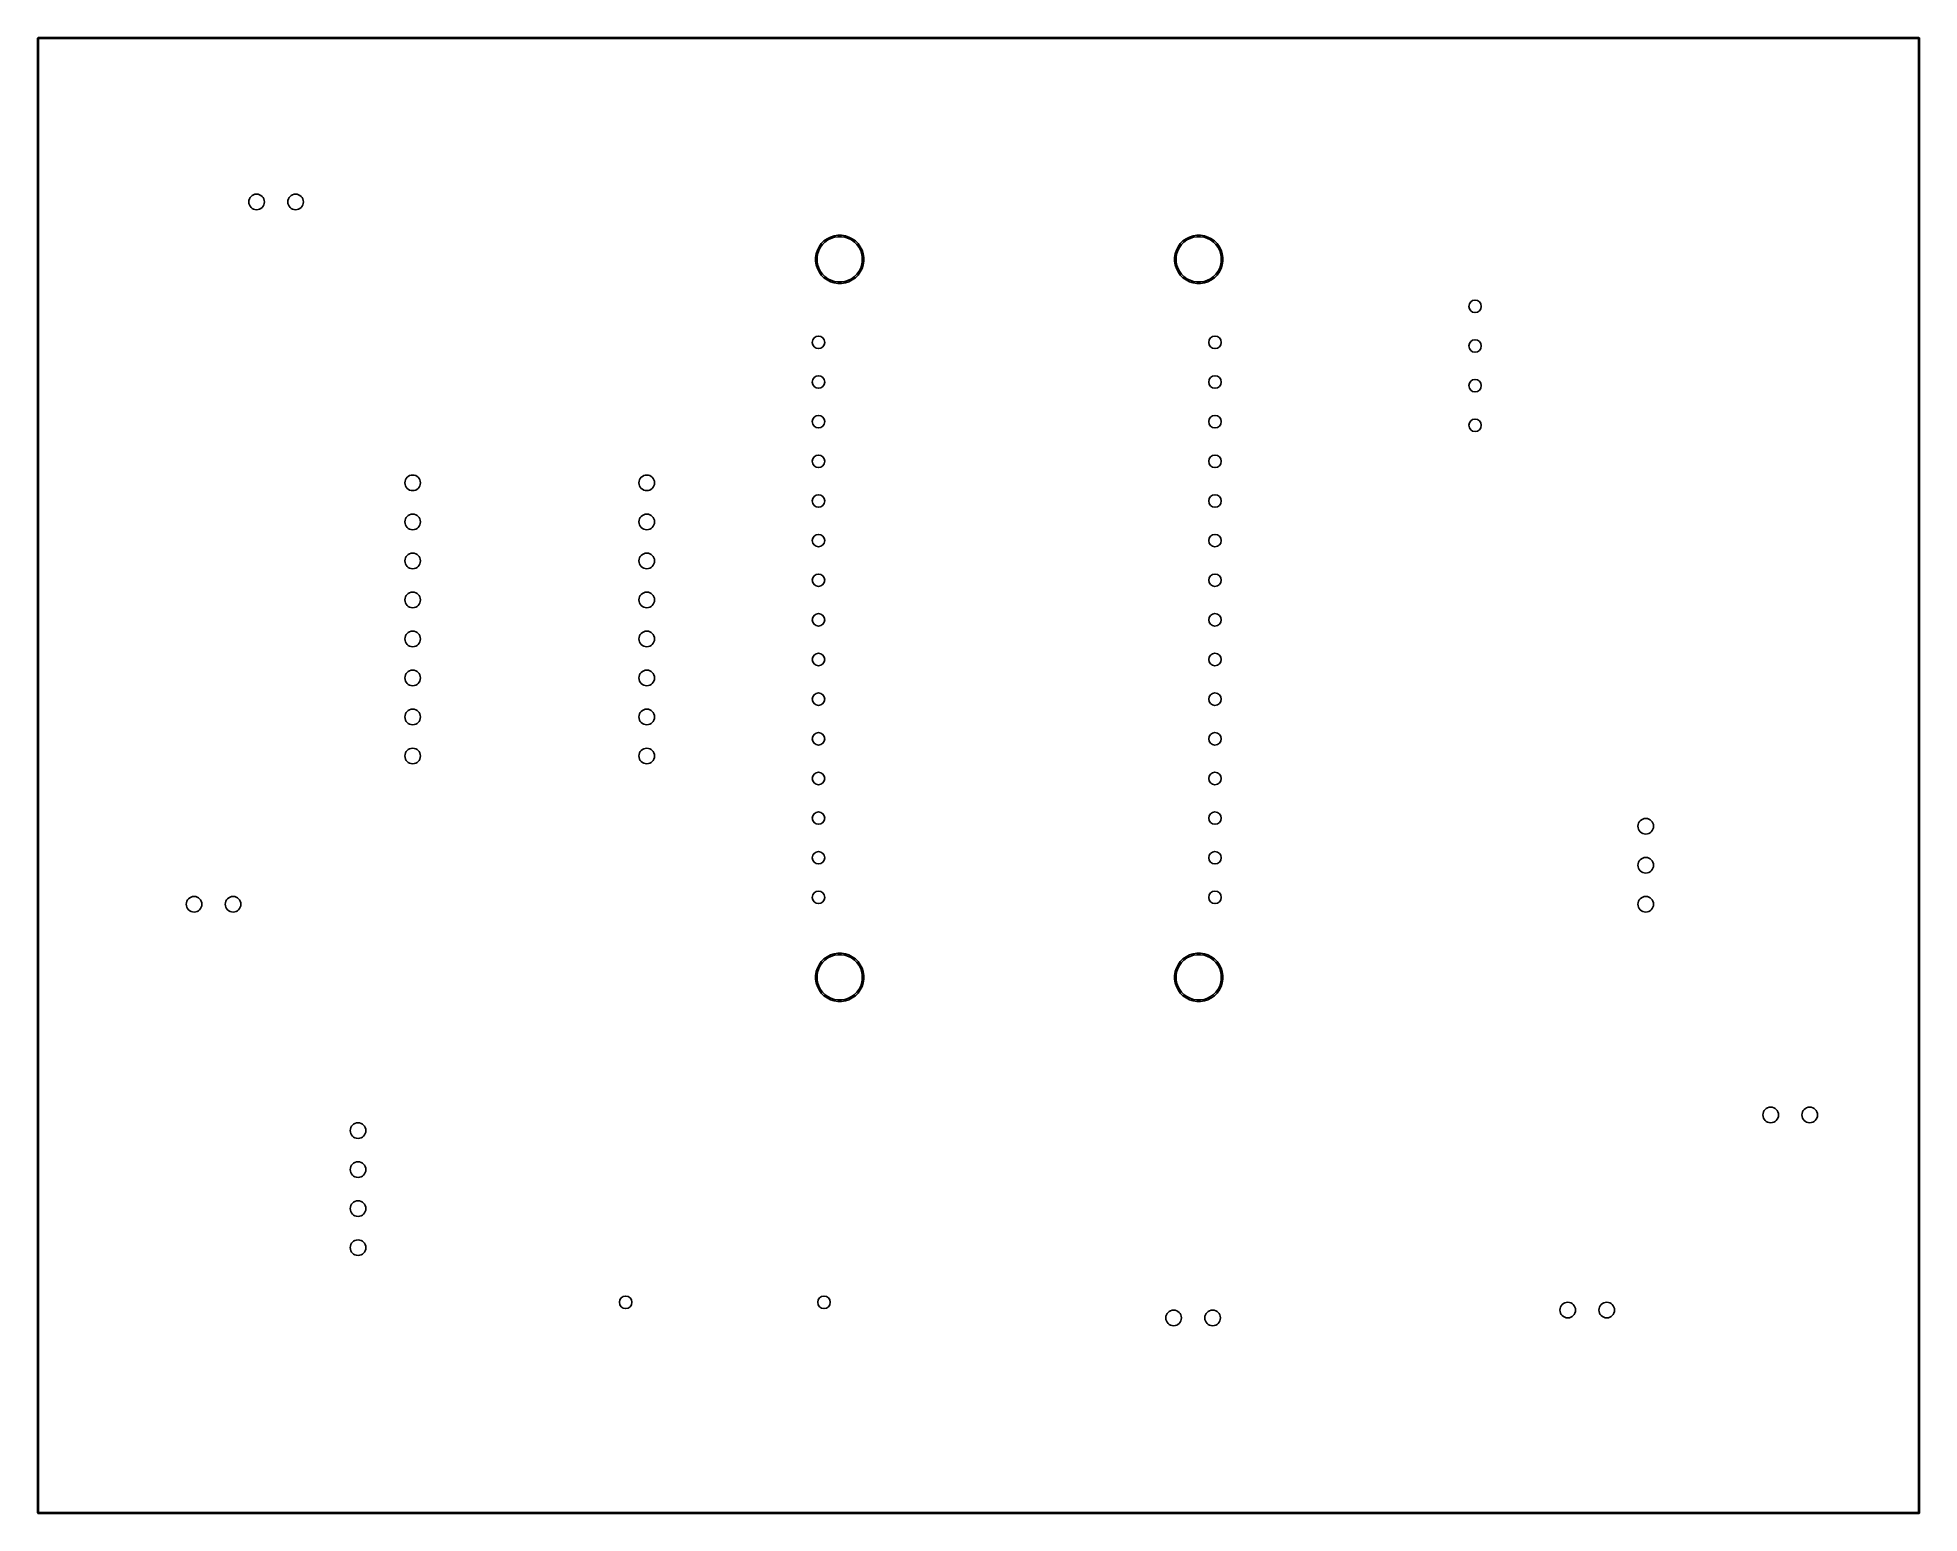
# Model space of a CAD drawing. Header units: inches. Extents: x 2.5 to 7.25, y -5.32 to -1.59.
import ezdxf

# ---------------------------------------------------------------- set-up
doc = ezdxf.new("R2010")
doc.units = ezdxf.units.IN
doc.header["$MEASUREMENT"] = 0
doc.layers.add('Edge.Cuts', color=254, linetype='CONTINUOUS', true_color=0xd0d2cd)

msp = doc.modelspace()

# ---------------------------------------------------------------- linework, layer by layer
at = {"layer": 'Edge.Cuts', "linetype": 'CONTINUOUS'}
for p, q in [((2.499, -1.5945), (2.4991, -1.5941)), ((2.499, -5.315), (2.499, -1.5945)), ((2.4991, -1.5941), (2.4996, -1.5936)), ((2.4996, -1.5936), (2.5, -1.5935)), ((2.5, -1.5935), (7.2441, -1.5935)), ((2.501, -1.5955), (2.501, -5.314)), ((7.2431, -1.5955), (2.501, -1.5955)), ((7.2431, -5.314), (7.2431, -1.5955)), ((7.2441, -1.5935), (7.2445, -1.5936)), ((7.2445, -1.5936), (7.245, -1.5941)), ((7.245, -1.5941), (7.2451, -1.5945)), ((7.2451, -1.5945), (7.2451, -5.315)), ((4.4626, -2.1385), (4.4656, -2.1294)), ((4.4656, -2.1294), (4.4699, -2.1209)), ((4.469, -2.1308), (4.4663, -2.1394)), ((4.4731, -2.1228), (4.469, -2.1308)), ((4.4699, -2.1209), (4.4755, -2.1131)), ((4.4784, -2.1156), (4.4731, -2.1228)), ((4.4755, -2.1131), (4.4823, -2.1064)), ((4.4848, -2.1092), (4.4784, -2.1156)), ((4.4823, -2.1064), (4.4901, -2.1007)), ((4.492, -2.1039), (4.4848, -2.1092)), ((4.4901, -2.1007), (4.4986, -2.0964)), ((4.5, -2.0999), (4.492, -2.1039)), ((4.4986, -2.0964), (4.5077, -2.0934)), ((4.5086, -2.0971), (4.5, -2.0999)), ((4.5077, -2.0934), (4.5172, -2.0919)), ((4.5175, -2.0957), (4.5086, -2.0971)), ((4.5172, -2.0919), (4.5267, -2.0919)), ((4.5264, -2.0957), (4.5175, -2.0957)), ((4.5353, -2.0971), (4.5264, -2.0957)), ((4.5267, -2.0919), (4.5362, -2.0934)), ((4.5439, -2.0999), (4.5353, -2.0971)), ((4.5362, -2.0934), (4.5453, -2.0964)), ((4.5519, -2.1039), (4.5439, -2.0999)), ((4.5453, -2.0964), (4.5538, -2.1007)), ((4.5591, -2.1092), (4.5519, -2.1039)), ((4.5538, -2.1007), (4.5616, -2.1064)), ((4.5655, -2.1156), (4.5591, -2.1092)), ((4.5616, -2.1064), (4.5684, -2.1131)), ((4.5708, -2.1228), (4.5655, -2.1156)), ((4.5684, -2.1131), (4.574, -2.1209)), ((4.5749, -2.1308), (4.5708, -2.1228)), ((4.574, -2.1209), (4.5783, -2.1294)), ((4.5776, -2.1394), (4.5749, -2.1308)), ((4.5783, -2.1294), (4.5813, -2.1385)), ((5.3681, -2.1385), (5.3711, -2.1294)), ((5.3711, -2.1294), (5.3754, -2.1209)), ((5.3746, -2.1308), (5.3718, -2.1394)), ((5.3786, -2.1228), (5.3746, -2.1308)), ((5.3754, -2.1209), (5.3811, -2.1131)), ((5.3839, -2.1156), (5.3786, -2.1228)), ((5.3811, -2.1131), (5.3878, -2.1064)), ((5.3903, -2.1092), (5.3839, -2.1156)), ((5.3878, -2.1064), (5.3956, -2.1007)), ((5.3975, -2.1039), (5.3903, -2.1092)), ((5.3956, -2.1007), (5.4041, -2.0964)), ((5.4055, -2.0999), (5.3975, -2.1039)), ((5.4041, -2.0964), (5.4132, -2.0934)), ((5.4141, -2.0971), (5.4055, -2.0999)), ((5.4132, -2.0934), (5.4227, -2.0919)), ((5.423, -2.0957), (5.4141, -2.0971)), ((5.4227, -2.0919), (5.4323, -2.0919)), ((5.432, -2.0957), (5.423, -2.0957)), ((5.4408, -2.0971), (5.432, -2.0957)), ((5.4323, -2.0919), (5.4417, -2.0934)), ((5.4494, -2.0999), (5.4408, -2.0971)), ((5.4417, -2.0934), (5.4508, -2.0964)), ((5.4574, -2.1039), (5.4494, -2.0999)), ((5.4508, -2.0964), (5.4593, -2.1007)), ((5.4647, -2.1092), (5.4574, -2.1039)), ((5.4593, -2.1007), (5.4671, -2.1064)), ((5.471, -2.1156), (5.4647, -2.1092)), ((5.4671, -2.1064), (5.4739, -2.1131)), ((5.4763, -2.1228), (5.471, -2.1156)), ((5.4739, -2.1131), (5.4795, -2.1209)), ((5.4804, -2.1308), (5.4763, -2.1228)), ((5.4795, -2.1209), (5.4838, -2.1294)), ((5.4831, -2.1394), (5.4804, -2.1308)), ((5.4838, -2.1294), (5.4868, -2.1385)), ((4.4611, -2.148), (4.4626, -2.1385)), ((4.4611, -2.1483), (4.4611, -2.148)), ((4.4611, -2.1576), (4.4611, -2.1483)), ((4.4626, -2.167), (4.4611, -2.1576)), ((4.4656, -2.1761), (4.4626, -2.167)), ((4.4663, -2.1394), (4.4649, -2.1483)), ((4.4649, -2.1483), (4.4649, -2.1573)), ((4.4649, -2.1573), (4.4663, -2.1661)), ((4.4699, -2.1846), (4.4656, -2.1761)), ((4.4663, -2.1661), (4.469, -2.1747)), ((4.469, -2.1747), (4.4731, -2.1827)), ((4.4731, -2.1827), (4.4784, -2.19)), ((4.5655, -2.19), (4.5708, -2.1827)), ((4.5708, -2.1827), (4.5749, -2.1747)), ((4.5783, -2.1761), (4.574, -2.1846)), ((4.5749, -2.1747), (4.5776, -2.1661)), ((4.579, -2.1483), (4.5776, -2.1394)), ((4.5776, -2.1661), (4.579, -2.1573)), ((4.5813, -2.167), (4.5783, -2.1761)), ((4.579, -2.1573), (4.579, -2.1483)), ((4.5813, -2.1385), (4.5828, -2.148)), ((4.5828, -2.1576), (4.5813, -2.167)), ((4.5828, -2.148), (4.5828, -2.1576)), ((5.3666, -2.148), (5.3681, -2.1385)), ((5.3666, -2.1483), (5.3666, -2.148)), ((5.3666, -2.1576), (5.3666, -2.1483)), ((5.3681, -2.167), (5.3666, -2.1576)), ((5.3711, -2.1761), (5.3681, -2.167)), ((5.3718, -2.1394), (5.3704, -2.1483)), ((5.3704, -2.1483), (5.3704, -2.1573)), ((5.3704, -2.1573), (5.3718, -2.1661)), ((5.3754, -2.1846), (5.3711, -2.1761)), ((5.3718, -2.1661), (5.3746, -2.1747)), ((5.3746, -2.1747), (5.3786, -2.1827)), ((5.3786, -2.1827), (5.3839, -2.19)), ((5.471, -2.19), (5.4763, -2.1827)), ((5.4763, -2.1827), (5.4804, -2.1747)), ((5.4838, -2.1761), (5.4795, -2.1846)), ((5.4804, -2.1747), (5.4831, -2.1661)), ((5.4845, -2.1483), (5.4831, -2.1394)), ((5.4831, -2.1661), (5.4845, -2.1573)), ((5.4868, -2.167), (5.4838, -2.1761)), ((5.4845, -2.1573), (5.4845, -2.1483)), ((5.4868, -2.1385), (5.4883, -2.148)), ((5.4883, -2.1576), (5.4868, -2.167)), ((5.4883, -2.148), (5.4883, -2.1576)), ((4.4755, -2.1924), (4.4699, -2.1846)), ((4.4823, -2.1992), (4.4755, -2.1924)), ((4.4784, -2.19), (4.4848, -2.1963)), ((4.4901, -2.2048), (4.4823, -2.1992)), ((4.4848, -2.1963), (4.492, -2.2016)), ((4.4986, -2.2091), (4.4901, -2.2048)), ((4.492, -2.2016), (4.5, -2.2057)), ((4.5077, -2.2121), (4.4986, -2.2091)), ((4.5, -2.2057), (4.5086, -2.2084)), ((4.5172, -2.2136), (4.5077, -2.2121)), ((4.5086, -2.2084), (4.5175, -2.2098)), ((4.5267, -2.2136), (4.5172, -2.2136)), ((4.5175, -2.2098), (4.5264, -2.2098)), ((4.5264, -2.2098), (4.5353, -2.2084)), ((4.5362, -2.2121), (4.5267, -2.2136)), ((4.5353, -2.2084), (4.5439, -2.2057)), ((4.5453, -2.2091), (4.5362, -2.2121)), ((4.5439, -2.2057), (4.5519, -2.2016)), ((4.5538, -2.2048), (4.5453, -2.2091)), ((4.5519, -2.2016), (4.5591, -2.1963)), ((4.5616, -2.1992), (4.5538, -2.2048)), ((4.5591, -2.1963), (4.5655, -2.19)), ((4.5684, -2.1924), (4.5616, -2.1992)), ((4.574, -2.1846), (4.5684, -2.1924)), ((5.3811, -2.1924), (5.3754, -2.1846)), ((5.3878, -2.1992), (5.3811, -2.1924)), ((5.3839, -2.19), (5.3903, -2.1963)), ((5.3956, -2.2048), (5.3878, -2.1992)), ((5.3903, -2.1963), (5.3975, -2.2016)), ((5.4041, -2.2091), (5.3956, -2.2048)), ((5.3975, -2.2016), (5.4055, -2.2057)), ((5.4132, -2.2121), (5.4041, -2.2091)), ((5.4055, -2.2057), (5.4141, -2.2084)), ((5.4227, -2.2136), (5.4132, -2.2121)), ((5.4141, -2.2084), (5.423, -2.2098)), ((5.4323, -2.2136), (5.4227, -2.2136)), ((5.423, -2.2098), (5.432, -2.2098)), ((5.432, -2.2098), (5.4408, -2.2084)), ((5.4417, -2.2121), (5.4323, -2.2136)), ((5.4408, -2.2084), (5.4494, -2.2057)), ((5.4508, -2.2091), (5.4417, -2.2121)), ((5.4494, -2.2057), (5.4574, -2.2016)), ((5.4593, -2.2048), (5.4508, -2.2091)), ((5.4574, -2.2016), (5.4647, -2.1963)), ((5.4671, -2.1992), (5.4593, -2.2048)), ((5.4647, -2.1963), (5.471, -2.19)), ((5.4739, -2.1924), (5.4671, -2.1992)), ((5.4795, -2.1846), (5.4739, -2.1924)), ((4.4656, -3.9404), (4.4699, -3.9319)), ((4.4731, -3.9339), (4.469, -3.9419)), ((4.4699, -3.9319), (4.4755, -3.9242)), ((4.4784, -3.9266), (4.4731, -3.9339)), ((4.4755, -3.9242), (4.4823, -3.9174)), ((4.4848, -3.9202), (4.4784, -3.9266)), ((4.4823, -3.9174), (4.4901, -3.9118)), ((4.492, -3.915), (4.4848, -3.9202)), ((4.4901, -3.9118), (4.4986, -3.9074)), ((4.5, -3.9109), (4.492, -3.915)), ((4.4986, -3.9074), (4.5077, -3.9044)), ((4.5086, -3.9081), (4.5, -3.9109)), ((4.5077, -3.9044), (4.5172, -3.903)), ((4.5175, -3.9067), (4.5086, -3.9081)), ((4.5172, -3.903), (4.5267, -3.903)), ((4.5264, -3.9067), (4.5175, -3.9067)), ((4.5353, -3.9081), (4.5264, -3.9067)), ((4.5267, -3.903), (4.5362, -3.9044)), ((4.5439, -3.9109), (4.5353, -3.9081)), ((4.5362, -3.9044), (4.5453, -3.9074)), ((4.5519, -3.915), (4.5439, -3.9109)), ((4.5453, -3.9074), (4.5538, -3.9118)), ((4.5591, -3.9202), (4.5519, -3.915)), ((4.5538, -3.9118), (4.5616, -3.9174)), ((4.5655, -3.9266), (4.5591, -3.9202)), ((4.5616, -3.9174), (4.5684, -3.9242)), ((4.5708, -3.9339), (4.5655, -3.9266)), ((4.5684, -3.9242), (4.574, -3.9319)), ((4.5749, -3.9419), (4.5708, -3.9339)), ((4.574, -3.9319), (4.5783, -3.9404)), ((5.3711, -3.9404), (5.3754, -3.9319)), ((5.3786, -3.9339), (5.3746, -3.9419)), ((5.3754, -3.9319), (5.3811, -3.9242)), ((5.3839, -3.9266), (5.3786, -3.9339)), ((5.3811, -3.9242), (5.3878, -3.9174)), ((5.3903, -3.9202), (5.3839, -3.9266)), ((5.3878, -3.9174), (5.3956, -3.9118)), ((5.3975, -3.915), (5.3903, -3.9202)), ((5.3956, -3.9118), (5.4041, -3.9074)), ((5.4055, -3.9109), (5.3975, -3.915)), ((5.4041, -3.9074), (5.4132, -3.9044)), ((5.4141, -3.9081), (5.4055, -3.9109)), ((5.4132, -3.9044), (5.4227, -3.903)), ((5.423, -3.9067), (5.4141, -3.9081)), ((5.4227, -3.903), (5.4323, -3.903)), ((5.432, -3.9067), (5.423, -3.9067)), ((5.4408, -3.9081), (5.432, -3.9067)), ((5.4323, -3.903), (5.4417, -3.9044)), ((5.4494, -3.9109), (5.4408, -3.9081)), ((5.4417, -3.9044), (5.4508, -3.9074)), ((5.4574, -3.915), (5.4494, -3.9109)), ((5.4508, -3.9074), (5.4593, -3.9118)), ((5.4647, -3.9202), (5.4574, -3.915)), ((5.4593, -3.9118), (5.4671, -3.9174)), ((5.471, -3.9266), (5.4647, -3.9202)), ((5.4671, -3.9174), (5.4739, -3.9242)), ((5.4763, -3.9339), (5.471, -3.9266)), ((5.4739, -3.9242), (5.4795, -3.9319)), ((5.4804, -3.9419), (5.4763, -3.9339)), ((5.4795, -3.9319), (5.4838, -3.9404)), ((4.4611, -3.959), (4.4626, -3.9495)), ((4.4611, -3.9593), (4.4611, -3.959)), ((4.4611, -3.9686), (4.4611, -3.9593)), ((4.4626, -3.978), (4.4611, -3.9686)), ((4.4626, -3.9495), (4.4656, -3.9404)), ((4.4656, -3.9871), (4.4626, -3.978)), ((4.4663, -3.9504), (4.4649, -3.9593)), ((4.4649, -3.9593), (4.4649, -3.9683)), ((4.4649, -3.9683), (4.4663, -3.9772)), ((4.469, -3.9419), (4.4663, -3.9504)), ((4.4663, -3.9772), (4.469, -3.9857)), ((4.469, -3.9857), (4.4731, -3.9937)), ((4.5708, -3.9937), (4.5749, -3.9857)), ((4.5776, -3.9504), (4.5749, -3.9419)), ((4.5749, -3.9857), (4.5776, -3.9772)), ((4.579, -3.9593), (4.5776, -3.9504)), ((4.5776, -3.9772), (4.579, -3.9683)), ((4.5783, -3.9404), (4.5813, -3.9495)), ((4.5813, -3.978), (4.5783, -3.9871)), ((4.579, -3.9683), (4.579, -3.9593)), ((4.5813, -3.9495), (4.5828, -3.959)), ((4.5828, -3.9686), (4.5813, -3.978)), ((4.5828, -3.959), (4.5828, -3.9686)), ((5.3666, -3.959), (5.3681, -3.9495)), ((5.3666, -3.9593), (5.3666, -3.959)), ((5.3666, -3.9686), (5.3666, -3.9593)), ((5.3681, -3.978), (5.3666, -3.9686)), ((5.3681, -3.9495), (5.3711, -3.9404)), ((5.3711, -3.9871), (5.3681, -3.978)), ((5.3718, -3.9504), (5.3704, -3.9593)), ((5.3704, -3.9593), (5.3704, -3.9683)), ((5.3704, -3.9683), (5.3718, -3.9772)), ((5.3746, -3.9419), (5.3718, -3.9504)), ((5.3718, -3.9772), (5.3746, -3.9857)), ((5.3746, -3.9857), (5.3786, -3.9937)), ((5.4763, -3.9937), (5.4804, -3.9857)), ((5.4831, -3.9504), (5.4804, -3.9419)), ((5.4804, -3.9857), (5.4831, -3.9772)), ((5.4845, -3.9593), (5.4831, -3.9504)), ((5.4831, -3.9772), (5.4845, -3.9683)), ((5.4838, -3.9404), (5.4868, -3.9495)), ((5.4868, -3.978), (5.4838, -3.9871)), ((5.4845, -3.9683), (5.4845, -3.9593)), ((5.4868, -3.9495), (5.4883, -3.959)), ((5.4883, -3.9686), (5.4868, -3.978)), ((5.4883, -3.959), (5.4883, -3.9686)), ((4.4699, -3.9957), (4.4656, -3.9871)), ((4.4755, -4.0034), (4.4699, -3.9957)), ((4.4731, -3.9937), (4.4784, -4.001)), ((4.4823, -4.0102), (4.4755, -4.0034)), ((4.4784, -4.001), (4.4848, -4.0073)), ((4.4901, -4.0158), (4.4823, -4.0102)), ((4.4848, -4.0073), (4.492, -4.0126)), ((4.4986, -4.0202), (4.4901, -4.0158)), ((4.492, -4.0126), (4.5, -4.0167)), ((4.5077, -4.0231), (4.4986, -4.0202)), ((4.5, -4.0167), (4.5086, -4.0195)), ((4.5172, -4.0246), (4.5077, -4.0231)), ((4.5086, -4.0195), (4.5175, -4.0209)), ((4.5267, -4.0246), (4.5172, -4.0246)), ((4.5175, -4.0209), (4.5264, -4.0209)), ((4.5264, -4.0209), (4.5353, -4.0195)), ((4.5362, -4.0231), (4.5267, -4.0246)), ((4.5353, -4.0195), (4.5439, -4.0167)), ((4.5453, -4.0202), (4.5362, -4.0231)), ((4.5439, -4.0167), (4.5519, -4.0126)), ((4.5538, -4.0158), (4.5453, -4.0202)), ((4.5519, -4.0126), (4.5591, -4.0073)), ((4.5616, -4.0102), (4.5538, -4.0158)), ((4.5591, -4.0073), (4.5655, -4.001)), ((4.5684, -4.0034), (4.5616, -4.0102)), ((4.5655, -4.001), (4.5708, -3.9937)), ((4.574, -3.9957), (4.5684, -4.0034)), ((4.5783, -3.9871), (4.574, -3.9957)), ((5.3754, -3.9957), (5.3711, -3.9871)), ((5.3811, -4.0034), (5.3754, -3.9957)), ((5.3786, -3.9937), (5.3839, -4.001)), ((5.3878, -4.0102), (5.3811, -4.0034)), ((5.3839, -4.001), (5.3903, -4.0073)), ((5.3956, -4.0158), (5.3878, -4.0102)), ((5.3903, -4.0073), (5.3975, -4.0126)), ((5.4041, -4.0202), (5.3956, -4.0158)), ((5.3975, -4.0126), (5.4055, -4.0167)), ((5.4132, -4.0231), (5.4041, -4.0202)), ((5.4055, -4.0167), (5.4141, -4.0195)), ((5.4227, -4.0246), (5.4132, -4.0231)), ((5.4141, -4.0195), (5.423, -4.0209)), ((5.4323, -4.0246), (5.4227, -4.0246)), ((5.423, -4.0209), (5.432, -4.0209)), ((5.432, -4.0209), (5.4408, -4.0195)), ((5.4417, -4.0231), (5.4323, -4.0246)), ((5.4408, -4.0195), (5.4494, -4.0167)), ((5.4508, -4.0202), (5.4417, -4.0231)), ((5.4494, -4.0167), (5.4574, -4.0126)), ((5.4593, -4.0158), (5.4508, -4.0202)), ((5.4574, -4.0126), (5.4647, -4.0073)), ((5.4671, -4.0102), (5.4593, -4.0158)), ((5.4647, -4.0073), (5.471, -4.001)), ((5.4739, -4.0034), (5.4671, -4.0102)), ((5.471, -4.001), (5.4763, -3.9937)), ((5.4795, -3.9957), (5.4739, -4.0034)), ((5.4838, -3.9871), (5.4795, -3.9957)), ((2.4991, -5.3153), (2.499, -5.315)), ((2.4996, -5.3159), (2.4991, -5.3153)), ((2.501, -5.314), (7.2431, -5.314)), ((7.245, -5.3153), (7.2445, -5.3159)), ((7.2451, -5.315), (7.245, -5.3153)), ((2.5, -5.3159), (2.4996, -5.3159)), ((7.2441, -5.3159), (2.5, -5.3159)), ((7.2445, -5.3159), (7.2441, -5.3159))]:
    msp.add_line(p, q, dxfattribs=at)
at = {"layer": 'Edge.Cuts'}
for centre, radius in [((3.0512, -2.0079), 0.0197), ((3.0512, -2.0079), 0.0197), ((3.1496, -2.0079), 0.0197), ((3.1496, -2.0079), 0.0197), ((6.1245, -2.2713), 0.0157), ((6.1245, -2.2713), 0.0157), ((4.4685, -2.3622), 0.0157), ((4.4685, -2.3622), 0.0157), ((5.4685, -2.3622), 0.0157), ((5.4685, -2.3622), 0.0157), ((6.1245, -2.3713), 0.0157), ((6.1245, -2.3713), 0.0157), ((4.4685, -2.4622), 0.0157), ((4.4685, -2.4622), 0.0157), ((5.4685, -2.4622), 0.0157), ((5.4685, -2.4622), 0.0157), ((6.1245, -2.4713), 0.0157), ((6.1245, -2.4713), 0.0157), ((4.4685, -2.5622), 0.0157), ((4.4685, -2.5622), 0.0157), ((5.4685, -2.5622), 0.0157), ((5.4685, -2.5622), 0.0157), ((6.1245, -2.5713), 0.0157), ((6.1245, -2.5713), 0.0157), ((4.4685, -2.6622), 0.0157), ((4.4685, -2.6622), 0.0157), ((5.4685, -2.6622), 0.0157), ((5.4685, -2.6622), 0.0157), ((3.4449, -2.7165), 0.0197), ((3.4449, -2.7165), 0.0197), ((4.0354, -2.7165), 0.0197), ((4.0354, -2.7165), 0.0197), ((4.4685, -2.7622), 0.0157), ((4.4685, -2.7622), 0.0157), ((5.4685, -2.7622), 0.0157), ((5.4685, -2.7622), 0.0157), ((3.4449, -2.815), 0.0197), ((3.4449, -2.815), 0.0197), ((4.0354, -2.815), 0.0197), ((4.0354, -2.815), 0.0197), ((4.4685, -2.8622), 0.0157), ((4.4685, -2.8622), 0.0157), ((5.4685, -2.8622), 0.0157), ((5.4685, -2.8622), 0.0157), ((3.4449, -2.9134), 0.0197), ((3.4449, -2.9134), 0.0197), ((4.0354, -2.9134), 0.0197), ((4.0354, -2.9134), 0.0197), ((4.4685, -2.9622), 0.0157), ((4.4685, -2.9622), 0.0157), ((5.4685, -2.9622), 0.0157), ((5.4685, -2.9622), 0.0157), ((3.4449, -3.0118), 0.0197), ((3.4449, -3.0118), 0.0197), ((4.0354, -3.0118), 0.0197), ((4.0354, -3.0118), 0.0197), ((4.4685, -3.0622), 0.0157), ((4.4685, -3.0622), 0.0157), ((5.4685, -3.0622), 0.0157), ((5.4685, -3.0622), 0.0157), ((3.4449, -3.1102), 0.0197), ((3.4449, -3.1102), 0.0197), ((4.0354, -3.1102), 0.0197), ((4.0354, -3.1102), 0.0197), ((4.4685, -3.1622), 0.0157), ((4.4685, -3.1622), 0.0157), ((5.4685, -3.1622), 0.0157), ((5.4685, -3.1622), 0.0157), ((3.4449, -3.2087), 0.0197), ((3.4449, -3.2087), 0.0197), ((4.0354, -3.2087), 0.0197), ((4.0354, -3.2087), 0.0197), ((4.4685, -3.2622), 0.0157), ((4.4685, -3.2622), 0.0157), ((5.4685, -3.2622), 0.0157), ((5.4685, -3.2622), 0.0157), ((3.4449, -3.3071), 0.0197), ((3.4449, -3.3071), 0.0197), ((4.0354, -3.3071), 0.0197), ((4.0354, -3.3071), 0.0197), ((4.4685, -3.3622), 0.0157), ((4.4685, -3.3622), 0.0157), ((5.4685, -3.3622), 0.0157), ((5.4685, -3.3622), 0.0157), ((3.4449, -3.4055), 0.0197), ((3.4449, -3.4055), 0.0197), ((4.0354, -3.4055), 0.0197), ((4.0354, -3.4055), 0.0197), ((4.4685, -3.4622), 0.0157), ((4.4685, -3.4622), 0.0157), ((5.4685, -3.4622), 0.0157), ((5.4685, -3.4622), 0.0157), ((4.4685, -3.5622), 0.0157), ((4.4685, -3.5622), 0.0157), ((5.4685, -3.5622), 0.0157), ((5.4685, -3.5622), 0.0157), ((6.5551, -3.5827), 0.0197), ((6.5551, -3.5827), 0.0197), ((4.4685, -3.6622), 0.0157), ((4.4685, -3.6622), 0.0157), ((5.4685, -3.6622), 0.0157), ((5.4685, -3.6622), 0.0157), ((6.5551, -3.6811), 0.0197), ((6.5551, -3.6811), 0.0197), ((4.4685, -3.7622), 0.0157), ((4.4685, -3.7622), 0.0157), ((5.4685, -3.7622), 0.0157), ((5.4685, -3.7622), 0.0157), ((2.8937, -3.7795), 0.0197), ((2.8937, -3.7795), 0.0197), ((2.9921, -3.7795), 0.0197), ((2.9921, -3.7795), 0.0197), ((6.5551, -3.7795), 0.0197), ((6.5551, -3.7795), 0.0197), ((6.8701, -4.311), 0.0197), ((6.8701, -4.311), 0.0197), ((6.9685, -4.311), 0.0197), ((6.9685, -4.311), 0.0197), ((3.3071, -4.3504), 0.0197), ((3.3071, -4.3504), 0.0197), ((3.3071, -4.4488), 0.0197), ((3.3071, -4.4488), 0.0197), ((3.3071, -4.5472), 0.0197), ((3.3071, -4.5472), 0.0197), ((3.3071, -4.6457), 0.0197), ((3.3071, -4.6457), 0.0197), ((3.9823, -4.7835), 0.0157), ((3.9823, -4.7835), 0.0157), ((4.4823, -4.7835), 0.0157), ((4.4823, -4.7835), 0.0157), ((6.3583, -4.8031), 0.0197), ((6.3583, -4.8031), 0.0197), ((6.4567, -4.8031), 0.0197), ((6.4567, -4.8031), 0.0197), ((5.3642, -4.8228), 0.0197), ((5.3642, -4.8228), 0.0197), ((5.4626, -4.8228), 0.0197), ((5.4626, -4.8228), 0.0197)]:
    msp.add_circle(centre, radius, dxfattribs=at)

doc.saveas('drawing.dxf')
